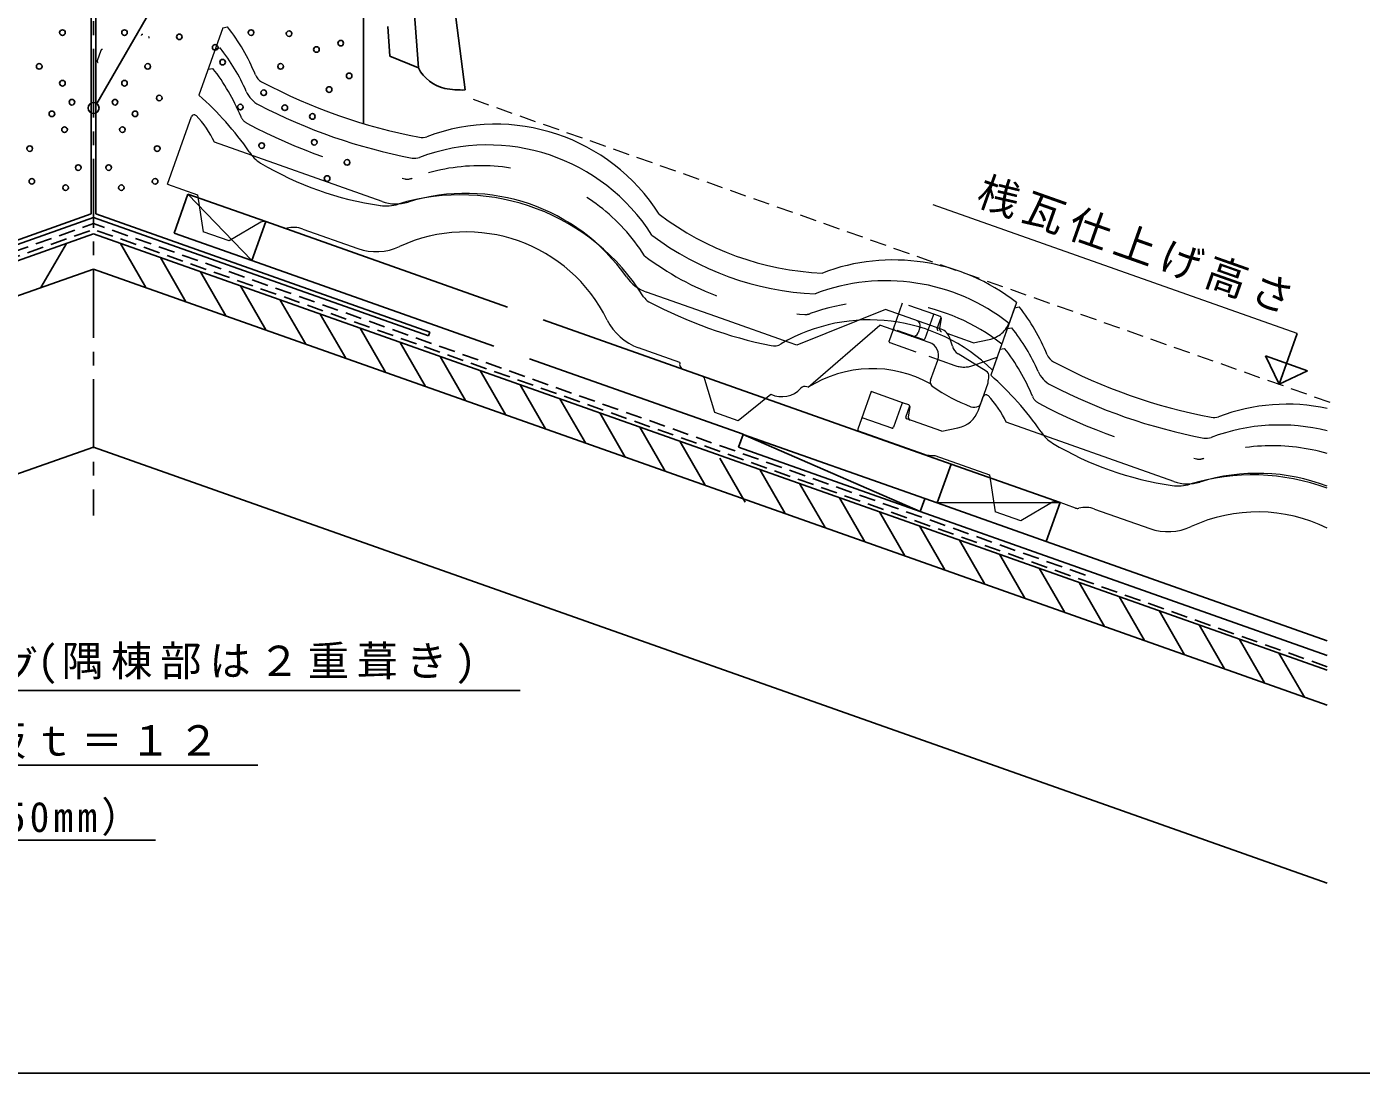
# Model space of a CAD drawing. Units: millimetres, scale not verified. Extents: x -2040 to -50, y -944 to 1841.
# Drawn here: x -1540.2 to -1055.5, y -230 to 150 of the extents above; entities that cross this region are included whole.
import ezdxf

# ---------------------------------------------------------------- set-up
doc = ezdxf.new("R2010")
doc.units = ezdxf.units.MM
doc.header["$LTSCALE"] = 5
for name, pattern in [('CHAIN1', [8, 5, -1, 1, -1]), ('DASHED1', [1.8, 1.2, -0.6]), ('DASHED2', [3, 2, -1]), ('DASHED_SPACED', [12, 6, -6])]:
    doc.linetypes.add(name, pattern=pattern)
for name, color, linetype in [('4-0', 7, 'Continuous'), ('4-1', 4, 'Continuous'), ('4-4', 6, 'DASHED1'), ('4-5', 2, 'Continuous'), ('4-6', 3, 'Continuous')]:
    doc.layers.add(name, color=color, linetype=linetype)
doc.layers.add('4-7', color=6, linetype='Continuous', lineweight=18)
doc.styles.add('ＭＳ ゴシック', font='')
doc.styles.get('ＭＳ ゴシック').set_extended_font_data('MS Gothic')

msp = doc.modelspace()

# ---------------------------------------------------------------- linework, layer by layer
at = {"layer": '4-0', "linetype": 'CHAIN1'}
msp.add_line((-1515.946, 301.973), (-1515.946, -27.483), dxfattribs=at)
at = {"layer": '4-0'}
for p, q in [((-1449.309, 235.46), (-1514.739, 122.13)), ((-1516.808, 81.983), (-1516.808, 159.157)), ((-1515.107, 81.991), (-1515.107, 159.157)), ((-1516.808, 81.983), (-1638.093, 39.101)), ((-1515.946, 80.697), (-1637.592, 37.687)), ((-1515.946, 80.697), (-1394.299, 37.687)), ((-1515.107, 81.991), (-1393.799, 39.101)), ((-1365.532, 48.132), (-1453.397, 79.198)), ((-1535.011, 55.267), (-1525.779, 71.257)), ((-1496.88, 55.267), (-1506.113, 71.257)), ((-1482.374, 50.14), (-1491.606, 66.13)), ((-1370.533, 33.99), (-1458.397, 65.056)), ((-1467.867, 45.013), (-1477.098, 61.003)), ((-1453.359, 39.886), (-1462.591, 55.876)), ((-1438.852, 34.759), (-1448.083, 50.748)), ((-1424.344, 29.632), (-1433.576, 45.621)), ((-1409.837, 24.504), (-1419.069, 40.494)), ((-1394.299, 37.687), (-1393.799, 39.101)), ((-1352.588, 43.555), (-1204.495, -8.805)), ((-1395.33, 19.377), (-1404.562, 35.367)), ((-1078.837, 38.631), (-1085.366, 20.157)), ((-1380.823, 14.25), (-1390.054, 30.24)), ((-1357.588, 29.413), (-1280.005, 1.983)), ((-1090.278, 30.438), (-1075.086, 25.069)), ((-1366.315, 9.122), (-1375.547, 25.112)), ((-1351.808, 3.995), (-1361.04, 19.985)), ((-1337.301, -1.132), (-1346.532, 14.858)), ((-1322.793, -6.259), (-1332.025, 9.731)), ((-1308.286, -11.386), (-1317.518, 4.604)), ((-1293.779, -16.513), (-1303.011, -0.524)), ((-1279.271, -22.639), (-1288.503, -6.649)), ((-1264.764, -26.768), (-1273.996, -10.778)), ((-1250.257, -31.895), (-1259.488, -15.905)), ((-1235.75, -37.022), (-1244.981, -21.032)), ((-1214.008, -21.351), (-1209.495, -22.947)), ((-1221.242, -42.149), (-1230.474, -26.159)), ((-1067.843, -78.334), (-1215.675, -26.066)), ((-1206.735, -47.277), (-1215.966, -31.287)), ((-1192.228, -52.404), (-1201.46, -36.414)), ((-1169.898, -36.947), (-1067.843, -73.03)), ((-1177.72, -57.531), (-1186.952, -41.541)), ((-1163.213, -62.658), (-1172.445, -46.668)), ((-1148.706, -67.785), (-1157.938, -51.796)), ((-1154.278, -54.088), (-1154.277, -54.088)), ((-1134.199, -72.913), (-1143.43, -56.922)), ((-1119.691, -78.04), (-1128.923, -62.05)), ((-1105.183, -83.167), (-1114.415, -67.177)), ((-1090.677, -88.294), (-1099.908, -72.304)), ((-1076.169, -93.421), (-1085.401, -77.431)), ((-1642.441, -91.047), (-1361.031, -91.047)), ((-1678.168, -118.192), (-1456.288, -118.192))]:
    msp.add_line(p, q, dxfattribs=at)
at = {"layer": '4-0', "color": 4}
msp.add_line((-55.483, -230.039), (-2035.483, -230.039), dxfattribs=at)
at = {"layer": '4-0'}
for points in [[(-1090.278, 30.438), (-1085.366, 20.157), (-1075.086, 25.069)], [(-1785.574, -14.491), (-1710.03, -145.336), (-1493.402, -145.336)]]:
    msp.add_lwpolyline(points, dxfattribs=at)
msp.add_circle((-1515.907, 120.465), 2, dxfattribs=at)
at = {"layer": '4-1'}
for p, q in [((-1386.705, 172.009), (-1380.957, 127.009)), ((-1417.83, 155.736), (-1417.83, 114.796)), ((-1481.681, 89.199), (-1486.681, 75.056)), ((-1453.397, 79.198), (-1481.681, 89.199)), ((-1481.681, 89.199), (-1458.397, 65.056)), ((-1453.397, 79.198), (-1458.397, 65.056)), ((-1964.048, -83.636), (-1515.946, 74.733)), ((-1067.843, -83.636), (-1515.946, 74.733)), ((-1458.397, 65.056), (-1486.681, 75.056)), ((-1963.603, -96.206), (-1515.946, 62.005)), ((-1067.843, -96.364), (-1515.946, 62.005)), ((-1280.049, 1.857), (-1281.671, -2.731)), ((-1214.008, -21.351), (-1280.049, 1.857)), ((-1280.049, 1.857), (-1215.675, -26.065)), ((-1964.048, -160.999), (-1515.946, -2.63)), ((-1067.843, -160.999), (-1515.946, -2.63)), ((-1215.675, -26.065), (-1281.671, -2.731)), ((-1204.495, -8.805), (-1164.897, -22.805)), ((-1214.052, -21.477), (-1215.675, -26.066)), ((-1169.898, -36.947), (-1209.495, -22.947))]:
    msp.add_line(p, q, dxfattribs=at)
msp.add_lwpolyline([(-1204.495, -8.805), (-1209.495, -22.947), (-1164.897, -22.805), (-1169.898, -36.947)], dxfattribs=at)
for centre in [(-1527.216, 147.847), (-1504.675, 147.847), (-1484.756, 146.315), (-1458.708, 147.847), (-1444.918, 147.464), (-1471.732, 142.485), (-1434.958, 141.719), (-1426.148, 144.017), (-1535.643, 135.59), (-1496.248, 135.59), (-1469.05, 137.122), (-1447.982, 135.59), (-1423.083, 132.142), (-1527.216, 129.46), (-1504.675, 129.46), (-1454.111, 126.013), (-1430.361, 127.162), (-1523.769, 122.565), (-1508.123, 122.565), (-1492.034, 124.098), (-1462.604, 120.812), (-1446.47, 120.56), (-1531.047, 118.352), (-1500.845, 118.352), (-1436.441, 117.398), (-1526.45, 112.606), (-1505.441, 112.606), (-1539.091, 105.711), (-1492.8, 105.711), (-1454.844, 106.81), (-1435.746, 108.018), (-1521.471, 98.816), (-1510.421, 98.816), (-1423.849, 100.731), (-1538.325, 93.836), (-1526.067, 91.538), (-1505.824, 91.538), (-1493.567, 93.836), (-1431.092, 94.845)]:
    msp.add_circle(centre, 1.018, dxfattribs=at)
for centre, radius, start, end in [((-1384.833, 142.018), 14.879, 208.10674, 256.28325), ((-1381.906, 163.989), 36.992, 259.94995, 271.46948)]:
    msp.add_arc(centre, radius, start, end, dxfattribs=at)
at = {"layer": '4-4'}
for p, q in [((-1876.186, -49.169), (-1515.946, 78.506)), ((-1155.706, -49.169), (-1515.946, 78.506)), ((-1964.048, -82.431), (-1515.946, 76.385)), ((-1067.843, -82.431), (-1515.946, 76.385))]:
    msp.add_line(p, q, dxfattribs=at)
at = {"layer": '4-6'}
for p, q in [((-1397.957, 135.009), (-1399.957, 162.009)), ((-1408.304, 139.322), (-1409.1, 150.061)), ((-1397.957, 135.009), (-1408.304, 139.322))]:
    msp.add_line(p, q, dxfattribs=at)
at = {"layer": '4-7', "color": 3}
for p, q in [((-1468.978, 149.6), (-1477.645, 125.087)), ((-1468.978, 149.6), (-1467.274, 149.92)), ((-1471.645, 142.057), (-1469.967, 142.304)), ((-1180.756, 49.816), (-1189.423, 25.303)), ((-1181.132, 48.751), (-1189.423, 25.303)), ((-1181.423, 47.93), (-1190.09, 23.417)), ((-1181.423, 47.93), (-1179.718, 48.251)), ((-1184.089, 40.388), (-1182.411, 40.635))]:
    msp.add_line(p, q, dxfattribs=at)
at = {"layer": '4-7', "color": 3, "linetype": 'DASHED2'}
for p, q in [((-1513.248, 141.387), (-1514.581, 137.616)), ((-1222.192, 49.617), (-1225.692, 39.717)), ((-1210.407, 45.45), (-1222.192, 49.617)), ((-1211.045, 45.145), (-1214.045, 36.66)), ((-1208.437, 44.753), (-1210.407, 45.45)), ((-1209.55, 40.374), (-1208.121, 44.415)), ((-1208.108, 44.211), (-1208.658, 40.381)), ((-1225.692, 39.717), (-1227.026, 35.946)), ((-1214.683, 36.355), (-1225.054, 40.022)), ((-1196.518, 35.236), (-1209.245, 39.736)), ((-1226.721, 35.308), (-1203.158, 26.977)), ((-1196.518, 35.236), (-1190.638, 36.431)), ((-1196.538, 26.961), (-1187.756, 30.017))]:
    msp.add_line(p, q, dxfattribs=at)
at = {"layer": '4-7', "color": 4, "linetype": 'DASHED_SPACED'}
for p, q in [((-1474.312, 134.515), (-1472.608, 134.835)), ((-1186.756, 32.845), (-1185.052, 33.166))]:
    msp.add_line(p, q, dxfattribs=at)
at = {"layer": '4-7', "color": 7, "linetype": 'DASHED1'}
msp.add_line((-1378.101, 123.616), (-1065.514, 13.141), dxfattribs=at)
at = {"layer": '4-7'}
for p, q in [((-1489.031, 92.842), (-1480.364, 117.355)), ((-1479.088, 117.964), (-1478.622, 117.799)), ((-1411.125, 86.51), (-1471.989, 108.03)), ((-1489.031, 92.842), (-1478.108, 88.98)), ((-1478.108, 88.98), (-1476.074, 75.533)), ((-1455.2, 78.962), (-1466.646, 72.199)), ((-1446.826, 76.859), (-1453.397, 79.198)), ((-1466.646, 72.199), (-1476.074, 75.533)), ((-1439.902, 76.532), (-1419.89, 69.456)), ((-1287.826, 43.977), (-1315.12, 53.627)), ((-1263.313, 35.31), (-1287.826, 43.977)), ((-1228.305, 47.328), (-1260.485, 34.31)), ((-1208.04, 40.163), (-1228.305, 47.328)), ((-1256.333, 19.053), (-1230.305, 41.671)), ((-1212.382, 35.334), (-1230.305, 41.671)), ((-1215.772, 40.775), (-1216.439, 38.89)), ((-1260.485, 34.31), (-1263.313, 35.31)), ((-1204.007, 33.959), (-1204.933, 36.935)), ((-1302.949, 28.092), (-1318.049, 33.431)), ((-1191.687, 24.893), (-1201.864, 31.194)), ((-1302.949, 28.092), (-1302.943, 28.108)), ((-1301.726, 25.538), (-1295.145, 23.228)), ((-1211.913, 21.61), (-1209.331, 28.963)), ((-1290.306, 9.852), (-1293.891, 21.911)), ((-1193.847, 12.791), (-1191.063, 20.665)), ((-1269.98, 16.454), (-1281.856, 6.864)), ((-1256.333, 19.053), (-1256.89, 19.25)), ((-1233.548, 17.499), (-1237.048, 7.599)), ((-1221.763, 13.332), (-1233.548, 17.499)), ((-1194.544, 10.775), (-1192.808, 15.685)), ((-1191.532, 16.295), (-1191.066, 16.13)), ((-1281.856, 6.864), (-1290.306, 9.852)), ((-1222.401, 13.027), (-1225.401, 4.542)), ((-1219.792, 12.635), (-1221.763, 13.332)), ((-1220.906, 8.256), (-1219.477, 12.297)), ((-1219.464, 12.093), (-1220.013, 8.263)), ((-1194.476, 12.174), (-1194.449, 12.184)), ((-1194.476, 12.174), (-1194.449, 12.184)), ((-1237.048, 7.599), (-1238.381, 3.828)), ((-1226.039, 4.237), (-1236.41, 7.904)), ((-1207.873, 3.118), (-1220.601, 7.618)), ((-1123.569, -15.159), (-1184.434, 6.36)), ((-1238.077, 3.19), (-1214.514, -5.141)), ((-1207.873, 3.118), (-1201.994, 4.313)), ((-1210.377, -5.68), (-1190.552, -12.69)), ((-1190.552, -12.69), (-1188.518, -26.137)), ((-1167.645, -22.707), (-1179.09, -29.47)), ((-1159.27, -24.81), (-1165.841, -22.471)), ((-1179.09, -29.47), (-1188.518, -26.137)), ((-1152.346, -25.137), (-1132.334, -32.213))]:
    msp.add_line(p, q, dxfattribs=at)
at = {"layer": '4-7', "color": 7}
msp.add_line((-1078.837, 38.631), (-1210.945, 85.32), dxfattribs=at)
at = {"layer": '4-7', "color": 3, "linetype": 'DASHED2'}
for centre, radius, start, end in [((-1498.13, 146.648), 0.5, 70.52823, 160.52823), ((-1496.159, 145.951), 0.5, 351.83815, 70.52823), ((-1512.777, 141.22), 0.5, 70.52823, 160.52823), ((-1514.11, 137.449), 0.5, 160.52823, 250.52823), ((-1210.574, 44.979), 0.5, 70.52823, 160.52823), ((-1210.574, 44.979), 0.5, 70.52823, 160.52823), ((-1208.603, 44.282), 0.5, 351.83815, 70.52823), ((-1225.221, 39.551), 0.5, 70.52823, 160.52823), ((-1209.079, 40.207), 0.5, 160.52823, 250.52823), ((-1207.668, 40.239), 1, 171.83815, 250.52823), ((-1192.63, 46.231), 10, 281.49198, 340.52823), ((-1226.554, 35.779), 0.5, 160.52823, 250.52823), ((-1214.517, 36.827), 0.5, 250.52823, 340.52823), ((-1199.825, 36.405), 10, 250.52823, 289.18804)]:
    msp.add_arc(centre, radius, start, end, dxfattribs=at)
at = {"layer": '4-7', "color": 3}
for centre, radius, start, end in [((-1523.712, 105.4), 71.884, 22.18439, 38.26725), ((-1524.423, 98.722), 69.749, 23.46712, 38.67104), ((-1452.52, 134.431), 5, 202.18441, 242.03428), ((-1451.27, 130.479), 10, 203.46712, 242.55791), ((-1359.095, 310.391), 204.224, 242.03428, 259.13779), ((-1553.337, 39.141), 114.525, 34.86248, 48.62999), ((-1361.762, 302.849), 204.224, 242.55791, 259.13779), ((-1370.007, 44.054), 70.534, 32.44455, 110.64534), ((-1396.638, 114.737), 5, 259.13779, 290.64534), ((-1372.673, 36.511), 70.534, 32.44455, 110.64534), ((-1449.086, 110.795), 12, 211.05588, 239.14814), ((-1399.305, 107.194), 5, 259.13779, 290.64534), ((-1395.054, 201.249), 117.364, 239.14814, 261.81484), ((-1382.619, 10.727), 78.2, 31.78354, 106.84551), ((-1409.628, 99.928), 15, 261.81484, 286.84551), ((-1246.695, 166), 105.559, 232.82285, 267.54796), ((-1249.362, 158.458), 105.559, 232.82285, 267.54796), ((-1225.45, -7.024), 72.307, 51.8216, 110.87235), ((-1228.116, -14.566), 72.307, 51.8216, 110.87235), ((-1311.893, 54.546), 5, 211.73606, 242.10311), ((-1236.166, 197.589), 166.851, 242.10311, 258.34819), ((-1236.156, 3.731), 71.884, 22.18439, 38.26725), ((-1234.048, -20.17), 63.712, 45.53896, 120.33693), ((-1236.867, -2.948), 69.749, 23.46712, 38.67104), ((-1268.854, 39.073), 5, 258.34819, 301.6773), ((-1164.964, 32.761), 5, 202.18441, 242.03428), ((-1163.715, 28.81), 10, 203.46712, 242.55791), ((-1071.539, 208.722), 204.224, 242.03428, 259.13779), ((-1265.781, -62.529), 114.525, 34.86248, 48.62999), ((-1074.206, 201.179), 204.224, 242.55791, 259.13779), ((-1082.451, -57.616), 70.534, 78.04759, 110.64534), ((-1109.083, 13.067), 5, 259.13779, 290.64534), ((-1085.118, -65.158), 70.534, 75.82365, 110.64534), ((-1161.531, 9.125), 12, 211.05588, 239.14814), ((-1111.749, 5.525), 5, 259.13779, 290.64534), ((-1107.498, 99.58), 117.364, 239.14814, 261.81484), ((-1095.063, -90.942), 78.2, 69.63006, 106.84551), ((-1122.072, -1.741), 15, 261.81484, 286.84551)]:
    msp.add_arc(centre, radius, start, end, dxfattribs=at)
at = {"layer": '4-7', "color": 4, "linetype": 'DASHED_SPACED'}
for centre, radius, start, end in [((-1529.046, 90.316), 71.884, 22.18439, 38.26725), ((-1457.853, 119.346), 5, 202.18441, 242.03428), ((-1364.429, 295.306), 204.224, 242.03428, 259.13779), ((-1375.34, 28.969), 70.534, 32.44455, 110.64534), ((-1401.972, 99.652), 5, 259.13779, 290.64534), ((-1252.029, 150.915), 105.559, 232.82285, 266.97702), ((-1230.783, -22.109), 72.307, 51.8216, 110.08558), ((-1257.332, 50.496), 5, 266.97702, 290.08558), ((-1257.332, 50.496), 5, 266.97702, 290.08558), ((-1241.49, -11.354), 71.884, 22.18439, 38.26725), ((-1170.298, 17.677), 5, 202.18441, 242.03428), ((-1076.873, 193.637), 204.224, 242.03428, 259.13779), ((-1087.784, -72.701), 70.534, 73.57766, 110.64534), ((-1114.416, -2.018), 5, 259.13779, 290.64534)]:
    msp.add_arc(centre, radius, start, end, dxfattribs=at)
at = {"layer": '4-7'}
for centre, radius, start, end in [((-1479.421, 117.021), 1, 70.53011, 160.52823), ((-1508.234, 90.56), 40.235, 25.73433, 42.61084), ((-1380.735, 18.191), 71.281, 35.07218, 107.11347), ((-1406.125, 100.652), 15, 250.52823, 287.11347), ((-1454.068, 77.314), 2, 70.40436, 124.50086), ((-1446.156, 78.743), 2, 250.40436, 284.08553), ((-1443.235, 67.104), 10, 70.52823, 104.08553), ((-1380.735, 18.191), 57.281, 26.17981, 114.8583), ((-1413.223, 88.312), 20, 250.52823, 294.8583), ((-1310.12, 67.769), 15, 215.07219, 250.52823), ((-1311.382, 52.287), 20, 206.17981, 250.52823), ((-1218.325, 39.556), 2, 250.52823, 340.52823), ((-1217.658, 41.442), 2, 340.52823, 70.52823), ((-1209.707, 35.449), 5, 17.2893, 70.52823), ((-1214.048, 30.62), 5, 340.64942, 70.52823), ((-1199.233, 35.445), 5, 197.2893, 238.24147), ((-1301.063, 27.425), 2, 160.52823, 250.65209), ((-1233.062, -17.629), 43.441, 60.88712, 122.3908), ((-1192.739, 23.193), 2, 355.03574, 58.24147), ((-1295.808, 21.341), 2, 16.55559, 70.65209), ((-1210.026, 20.947), 2, 160.64942, 235.67499), ((-1216.112, 25.223), 25.46, 349.68767, 355.03576), ((-1266.009, 25.117), 9.469, 245.3422, 317.52863), ((-1257.557, 17.365), 2, 70.52823, 137.21637), ((-1172.438, 75.998), 68.66, 235.67499, 248.73674), ((-1191.865, 15.352), 1, 70.53011, 160.52823), ((-1220.678, -11.11), 40.235, 25.73433, 42.61084), ((-1221.93, 12.861), 0.5, 70.52823, 160.52823), ((-1219.959, 12.164), 0.5, 351.83815, 70.52823), ((-1203.986, 14.113), 10, 281.49198, 340.52823), ((-1196.177, 16.876), 5, 256.57879, 289.88913), ((-1194.789, 13.124), 1, 289.88913, 340.52823), ((-1236.577, 7.433), 0.5, 70.52823, 160.52823), ((-1220.435, 8.089), 0.5, 160.52823, 250.52823), ((-1219.024, 8.121), 1, 171.83815, 250.52823), ((-1237.91, 3.661), 0.5, 160.52823, 250.52823), ((-1225.872, 4.709), 0.5, 250.52823, 340.52823), ((-1211.18, 4.287), 10, 250.52823, 274.61003), ((-1093.18, -83.478), 71.281, 69.17959, 107.11347), ((-1118.569, -1.017), 15, 250.52823, 287.11347), ((-1166.512, -24.355), 2, 70.40436, 124.50086), ((-1158.6, -22.926), 2, 250.40436, 284.08553), ((-1155.679, -34.565), 10, 70.52823, 104.08553), ((-1093.18, -83.478), 57.281, 63.7485, 114.8583), ((-1125.667, -13.357), 20, 250.52823, 294.8583)]:
    msp.add_arc(centre, radius, start, end, dxfattribs=at)

# ---------------------------------------------------------------- texts
at = {"layer": '4-5', "insert": (-1196.376, 84.578), "char_height": 11, "attachment_point": 7, "rotation": 340.536, "style": 'ＭＳ ゴシック'}
msp.add_mtext('\\T1.17;桟瓦仕上げ高さ', dxfattribs=at)
at = {"layer": '4-5', "char_height": 11, "attachment_point": 7, "style": 'ＭＳ ゴシック'}
for s, insert in [('\\T1.17;ルーフィング', (-1638.819, -88.701)), ('\\T1.19;(隅棟部は２重葺き)', (-1536.32, -88.701)), ('\\T1.17;野地板ｔ＝１２', (-1590.565, -115.868)), ('\\T1.22;\\W0.95;タテ桟木（5×50mm）', (-1660.746, -143.876))]:
    msp.add_mtext(s, dxfattribs=dict(at, insert=insert))

doc.saveas('drawing.dxf')
